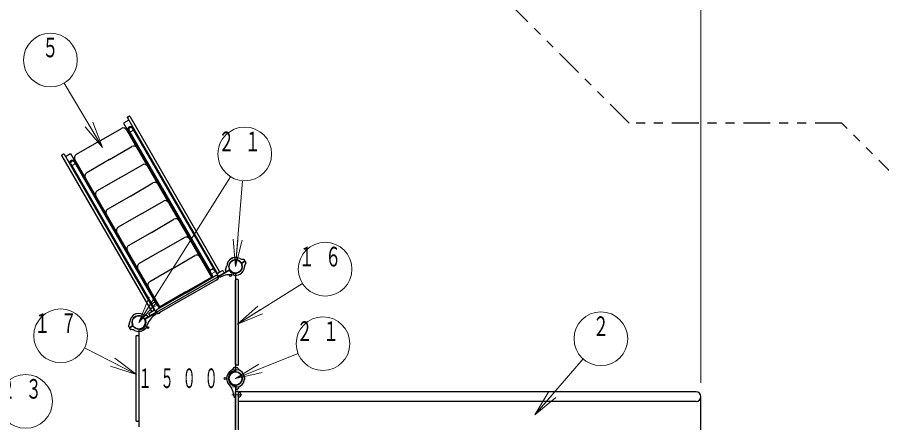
# Model space of a CAD drawing. Units: millimetres on the paper, scale 1:60. Extents: x -385 to 0, y -594 to 267.
# Drawn here: x -231.9 to -135.4, y 159.7 to 205 of the extents above; entities that cross this region are included whole.
import ezdxf
from ezdxf.enums import TextEntityAlignment as Align

# ---------------------------------------------------------------- set-up
doc = ezdxf.new("R2010")
doc.units = ezdxf.units.MM
for name, pattern in [('USER1', [4.5, 2.5, -2]), ('USER2', [6, 3, -1, 1, -1]), ('USER3', [8, 3, -1, 1, -1, 1, -1])]:
    doc.linetypes.add(name, pattern=pattern)
doc.layers.add('1_60', color=7, linetype='Continuous', lineweight=25)
doc.styles.add('ＭＳ ゴシック', font='')
doc.styles.get('ＭＳ ゴシック').set_extended_font_data('MS Gothic')

msp = doc.modelspace()

# ---------------------------------------------------------------- linework, layer by layer
at = {"layer": '1_60', "lineweight": 13}
for p, q in [((-155.558, 164.166), (-155.558, 252.025)), ((-222.396, 190.436), (-226.698, 197.644)), ((-223.504, 193.268), (-222.396, 190.436)), ((-222.396, 190.436), (-224.363, 192.756)), ((-222.396, 190.436), (-223.934, 193.012)), ((-218.367, 170.916), (-208.12, 187.19)), ((-207.541, 177.166), (-206.764, 186.738)), ((-207.541, 177.166), (-207.797, 180.196)), ((-207.541, 177.166), (-207.299, 180.156)), ((-206.8, 180.115), (-207.541, 177.166)), ((-207.325, 170.709), (-200.08, 175.266)), ((-218.367, 170.916), (-217.191, 173.721)), ((-218.367, 170.916), (-216.768, 173.454)), ((-216.345, 173.188), (-218.367, 170.916)), ((-207.325, 170.709), (-205.052, 172.729)), ((-207.325, 170.709), (-204.786, 172.306)), ((-204.519, 171.883), (-207.325, 170.709)), ((-218.605, 165.097), (-224.418, 168.061)), ((-207.541, 164.666), (-200.565, 167.435)), ((-218.605, 165.097), (-221.278, 166.46)), ((-221.051, 166.905), (-218.605, 165.097)), ((-207.541, 164.666), (-204.937, 166.237)), ((-174.123, 160.607), (-168.699, 166.832)), ((-218.605, 165.097), (-221.505, 166.014)), ((-207.541, 164.666), (-204.753, 165.773)), ((-204.569, 165.308), (-207.541, 164.666)), ((-207.225, 153.749), (-207.225, 163.083)), ((-174.123, 160.607), (-172.529, 163.198)), ((-174.123, 160.607), (-172.152, 162.869)), ((-171.775, 162.541), (-174.123, 160.607))]:
    msp.add_line(p, q, dxfattribs=at)
at = {"layer": '1_60', "color": 2, "linetype": 'USER3'}
for p, q in [((-163.573, 193.166), (-194.372, 223.965)), ((-139.798, 193.166), (-163.573, 193.166)), ((-122.225, 175.592), (-139.798, 193.166))]:
    msp.add_line(p, q, dxfattribs=at)
at = {"layer": '1_60'}
for p, q in [((-219.485, 193.519), (-220.062, 193.185)), ((-220.062, 193.185), (-210.153, 176.023)), ((-219.637, 193.782), (-209.576, 176.357)), ((-219.618, 193.85), (-219.431, 193.959)), ((-219.362, 193.94), (-209.327, 176.558)), ((-222.816, 191.121), (-220.29, 192.58)), ((-219.721, 192.427), (-210.226, 175.982)), ((-219.454, 192.346), (-210.383, 176.634)), ((-219.062, 192.573), (-209.99, 176.86)), ((-222.816, 191.121), (-225.342, 189.663)), ((-221.644, 189.092), (-219.118, 190.55)), ((-226.984, 189.54), (-216.948, 172.158)), ((-226.778, 189.717), (-226.965, 189.609)), ((-226.709, 189.699), (-216.649, 172.273)), ((-226.557, 189.435), (-225.98, 189.769)), ((-225.98, 189.769), (-216.071, 172.606)), ((-225.95, 188.596), (-216.878, 172.884)), ((-225.557, 188.823), (-216.485, 173.11)), ((-215.999, 172.648), (-225.494, 189.094)), ((-221.644, 189.092), (-224.17, 187.633)), ((-220.472, 187.062), (-217.946, 188.52)), ((-220.472, 187.062), (-222.998, 185.604)), ((-219.3, 185.032), (-216.774, 186.49)), ((-219.3, 185.032), (-221.826, 183.574)), ((-218.128, 183.002), (-215.602, 184.461)), ((-218.128, 183.002), (-220.654, 181.544)), ((-216.956, 180.973), (-214.43, 182.431)), ((-216.956, 180.973), (-219.482, 179.514)), ((-215.784, 178.943), (-213.258, 180.401)), ((-215.784, 178.943), (-218.31, 177.484)), ((-214.612, 176.913), (-212.087, 178.371)), ((-208.179, 177.936), (-208.18, 177.939)), ((-207.89, 178.103), (-207.891, 178.105)), ((-214.612, 176.913), (-217.138, 175.455)), ((-210.467, 176.7), (-210.006, 176.967)), ((-210.006, 176.967), (-209.489, 176.072)), ((-213.112, 174.315), (-210.096, 176.057)), ((-213.067, 174.237), (-209.82, 176.112)), ((-210.467, 176.7), (-210.051, 175.979)), ((-209.035, 176.669), (-209.634, 176.323)), ((-209.525, 176.051), (-208.753, 176.497)), ((-209.498, 176.005), (-208.726, 176.451)), ((-208.921, 176.639), (-208.846, 176.509)), ((-208.753, 176.497), (-208.726, 176.451)), ((-212.841, 173.844), (-209.593, 175.719)), ((-207.541, 166.207), (-207.541, 175.624)), ((-207.308, 175.708), (-207.458, 175.708)), ((-207.225, 166.207), (-207.225, 175.624)), ((-213.067, 174.237), (-216.315, 172.362)), ((-213.112, 174.315), (-216.129, 172.573)), ((-216.501, 173.217), (-216.963, 172.95)), ((-216.963, 172.95), (-216.446, 172.055)), ((-216.501, 173.217), (-216.084, 172.495)), ((-212.841, 173.844), (-216.088, 171.969)), ((-217.19, 171.961), (-216.591, 172.306)), ((-216.41, 172.076), (-217.182, 171.63)), ((-216.383, 172.03), (-217.156, 171.584)), ((-219.004, 171.686), (-219.006, 171.688)), ((-218.716, 171.853), (-218.717, 171.855)), ((-217.221, 171.847), (-217.146, 171.717)), ((-217.182, 171.63), (-217.156, 171.584)), ((-218.683, 169.374), (-218.683, 159.957)), ((-218.6, 169.457), (-218.45, 169.457)), ((-218.367, 169.374), (-218.367, 159.957)), ((-207.308, 166.124), (-207.458, 166.124)), ((-206.555, 164.833), (-206.553, 164.833)), ((-206.555, 164.499), (-206.553, 164.499)), ((-207.541, 153.674), (-207.541, 163.158)), ((-207.275, 163.208), (-207.491, 163.208)), ((-207.225, 153.674), (-207.225, 163.158)), ((-156.099, 163.166), (-207.141, 163.166)), ((-155.557, 154.207), (-155.557, 162.624)), ((-156.099, 162.083), (-207.141, 162.083)), ((-218.6, 159.874), (-218.45, 159.874))]:
    msp.add_line(p, q, dxfattribs=at)
at = {"layer": '1_60', "color": 2}
for p, q in [((-206.877, 177.578), (-206.537, 177.774)), ((-206.852, 177.535), (-206.512, 177.731)), ((-206.526, 177.821), (-206.595, 177.932)), ((-206.466, 177.718), (-206.409, 177.611)), ((-208.205, 176.753), (-209.34, 176.099)), ((-208.23, 176.797), (-208.57, 176.6)), ((-209.351, 176.052), (-209.303, 175.978)), ((-208.617, 176.614), (-208.673, 176.721)), ((-217.678, 171.284), (-216.544, 171.939)), ((-216.497, 171.926), (-216.458, 171.848)), ((-217.703, 171.328), (-217.363, 171.524)), ((-217.351, 171.571), (-217.415, 171.673)), ((-219.442, 170.363), (-219.504, 170.479)), ((-219.056, 170.547), (-219.396, 170.35)), ((-219.383, 170.26), (-219.318, 170.158)), ((-219.031, 170.503), (-219.371, 170.307)), ((-207.601, 165.873), (-207.722, 165.869)), ((-207.566, 165.447), (-207.566, 165.84)), ((-207.516, 165.447), (-207.516, 165.84)), ((-207.482, 165.873), (-207.351, 165.868)), ((-207.566, 163.885), (-207.566, 162.575)), ((-207.516, 163.885), (-207.516, 163.492)), ((-207.482, 163.459), (-207.361, 163.463)), ((-207.601, 162.542), (-207.689, 162.546))]:
    msp.add_line(p, q, dxfattribs=at)
at = {"layer": '1_60', "linetype": 'USER1', "lineweight": 13}
for p, q in [((-210.04, 176.947), (-209.828, 176.58)), ((-210.433, 176.72), (-210.221, 176.354)), ((-210.221, 176.354), (-209.828, 176.58)), ((-216.928, 172.97), (-216.716, 172.604)), ((-216.535, 173.197), (-216.324, 172.83)), ((-216.324, 172.83), (-216.716, 172.604))]:
    msp.add_line(p, q, dxfattribs=at)
at = {"layer": '1_60', "color": 4}
for p, q in [((-208.25, 176.728), (-217.633, 171.31)), ((-207.566, 176.333), (-207.566, 165.498)), ((-218.342, 170.083), (-218.342, 159.248)), ((-207.566, 163.832), (-207.566, 152.998))]:
    msp.add_line(p, q, dxfattribs=at)
at = {"layer": '1_60', "linetype": 'USER2', "lineweight": 13}
for p, q in [((-207.209, 165.624), (-207.873, 165.624)), ((-207.209, 163.708), (-207.873, 163.708)), ((-207.947, 162.833), (-206.862, 162.833))]:
    msp.add_line(p, q, dxfattribs=at)
at = {"layer": '1_60', "color": 40, "lineweight": 13}
for p, q in [((-207.225, 162.524), (-207.225, 163.158)), ((-207.022, 162.629), (-207.022, 163.053))]:
    msp.add_line(p, q, dxfattribs=at)
at = {"layer": '1_60', "lineweight": 13}
for centre in [(-228.236, 200.22), (-206.521, 189.728), (-197.54, 176.864), (-227.091, 169.424), (-166.728, 169.094), (-197.777, 168.542), (-231.002, 162.095)]:
    msp.add_circle(centre, 3, dxfattribs=at)
at = {"layer": '1_60', "linetype": 'USER1', "lineweight": 13}
for centre in [(-219.29, 192.515), (-225.785, 188.765)]:
    msp.add_circle(centre, 0.283, dxfattribs=at)
at = {"layer": '1_60'}
for centre, radius in [((-207.541, 177.166), 0.743), ((-208.125, 176.155), 0.108), ((-218.367, 170.916), 0.743), ((-218.367, 170.916), 0.743), ((-217.357, 170.332), 0.108), ((-207.541, 164.665), 0.743), ((-208.708, 164.665), 0.108)]:
    msp.add_circle(centre, radius, dxfattribs=at)
for centre, radius, start, end in [((-219.593, 193.807), 0.05, 120, 210), ((-219.406, 193.915), 0.05, 30, 120), ((-220.081, 192.219), 0.417, 30, 120), ((-219.258, 192.459), 0.227, 30, 210), ((-218.91, 190.189), 0.417, 30, 120), ((-226.94, 189.565), 0.05, 120, 210), ((-226.753, 189.674), 0.05, 30, 120), ((-225.133, 189.302), 0.417, 120, 210), ((-225.753, 188.709), 0.227, 30, 210), ((-217.738, 188.159), 0.417, 30, 120), ((-223.962, 187.272), 0.417, 120, 210), ((-216.566, 186.13), 0.417, 30, 120), ((-222.79, 185.243), 0.417, 120, 210), ((-215.394, 184.1), 0.417, 30, 120), ((-221.618, 183.213), 0.417, 120, 210), ((-214.222, 182.07), 0.417, 30, 120), ((-220.446, 181.183), 0.417, 120, 210), ((-213.05, 180.04), 0.417, 30, 120), ((-219.274, 179.153), 0.417, 120, 210), ((-211.878, 178.01), 0.417, 30, 120), ((-208.166, 177.947), 0.0167, 128.62693, 210), ((-207.541, 177.166), 1.017, 120, 128.62693), ((-207.541, 177.166), 1.017, 111.37307, 120), ((-207.906, 178.097), 0.0167, 30, 111.37307), ((-218.102, 177.124), 0.417, 120, 210), ((-209.706, 175.916), 0.227, 300, 120), ((-209.706, 175.916), 0.267, 268.21167, 24.26083), ((-208.993, 176.597), 0.0833, 30, 120), ((-208.918, 176.467), 0.0833, 347.15636, 30), ((-216.93, 175.094), 0.417, 120, 210), ((-207.458, 175.624), 0.0833, 90, 180), ((-207.308, 175.624), 0.0833, 0, 90), ((-217.148, 171.888), 0.0833, 120, 210), ((-216.202, 172.166), 0.227, 120, 300), ((-216.202, 172.166), 0.267, 215.73917, 331.78833), ((-218.991, 171.697), 0.0167, 128.62693, 210), ((-218.367, 170.916), 1.017, 120, 128.62693), ((-218.367, 170.916), 1.017, 111.37307, 120), ((-218.731, 171.847), 0.0167, 30, 111.37307), ((-217.073, 171.759), 0.0833, 210, 252.84364), ((-218.6, 169.374), 0.0833, 90, 180), ((-218.45, 169.374), 0.0833, 0, 90), ((-207.458, 166.207), 0.0833, 180, 270), ((-207.308, 166.207), 0.0833, 270, 0), ((-206.553, 164.816), 0.0167, 8.62693, 90), ((-206.553, 164.516), 0.0167, 270, 351.37307), ((-207.541, 164.666), 1.017, 0, 8.62693), ((-207.541, 164.666), 1.017, 351.37307, 0), ((-207.491, 163.158), 0.05, 90, 180), ((-207.275, 163.158), 0.05, 0, 90), ((-207.141, 163.083), 0.0833, 90, 180), ((-156.099, 162.624), 0.542, 0, 90), ((-156.099, 162.624), 0.542, 270, 0), ((-207.141, 162.166), 0.0833, 180, 270), ((-218.6, 159.957), 0.0833, 180, 270), ((-218.45, 159.957), 0.0833, 270, 0)]:
    msp.add_arc(centre, radius, start, end, dxfattribs=at)
at = {"layer": '1_60', "color": 2}
for centre, radius, start, end in [((-207.541, 177.166), 1, 120, 177.27281), ((-207.541, 177.166), 0.75, 120, 205.72934), ((-207.541, 177.166), 1, 62.7272, 120), ((-207.541, 177.166), 0.75, 34.27066, 120), ((-206.701, 178.795), 0.833, 242.72719, 272.54116), ((-206.661, 177.879), 0.0833, 32, 92.54116), ((-206.554, 177.803), 0.0333, 300, 32), ((-206.496, 177.702), 0.0333, 28, 120), ((-208.6, 176.76), 0.0833, 147.45884, 208), ((-209.373, 177.253), 0.833, 327.45884, 357.27281), ((-208.247, 176.826), 0.0333, 300, 25.72934), ((-208.189, 176.725), 0.0333, 34.27066, 120), ((-207.541, 177.166), 0.75, 300, 25.72934), ((-207.541, 177.166), 1, 300, 357.27281), ((-206.894, 177.607), 0.0333, 214.27066, 300), ((-206.836, 177.506), 0.0333, 120, 205.72934), ((-205.71, 177.078), 0.833, 147.45884, 177.27281), ((-206.483, 177.572), 0.0833, 327.45884, 28), ((-206.483, 177.572), 0.0833, 327.45884, 28), ((-209.323, 176.07), 0.0333, 120, 213), ((-209.275, 175.996), 0.0333, 213, 298.91585), ((-208.211, 174.071), 2.167, 77.78276, 118.91585), ((-208.587, 176.629), 0.0333, 208, 300), ((-207.541, 177.166), 0.75, 214.27066, 300), ((-207.541, 177.166), 1, 257.78276, 300), ((-216.527, 171.91), 0.0333, 27, 120), ((-220.198, 171.003), 0.833, 327.45884, 357.27281), ((-218.367, 170.916), 1, 120, 177.27281), ((-218.367, 170.916), 0.75, 120, 205.72934), ((-218.367, 170.916), 1, 62.7272, 120), ((-218.367, 170.916), 0.75, 34.27066, 120), ((-218.367, 170.916), 0.75, 300, 25.72934), ((-217.527, 172.545), 0.833, 242.72719, 272.54116), ((-217.72, 171.357), 0.0333, 214.27066, 300), ((-217.661, 171.256), 0.0333, 120, 205.72934), ((-217.486, 171.629), 0.0833, 32, 92.54116), ((-215.351, 169.948), 2.167, 121.08415, 162.21724), ((-217.379, 171.553), 0.0333, 300, 32), ((-216.487, 171.833), 0.0333, 301.08415, 27), ((-219.425, 170.51), 0.0833, 147.45884, 208), ((-219.413, 170.379), 0.0333, 208, 300), ((-219.354, 170.278), 0.0333, 120, 212), ((-219.248, 170.202), 0.0833, 212, 272.54116), ((-219.248, 170.202), 0.0833, 212, 272.54116), ((-219.207, 169.286), 0.833, 62.7272, 92.54116), ((-219.073, 170.575), 0.0333, 300, 25.72934), ((-219.014, 170.474), 0.0333, 34.27066, 120), ((-218.367, 170.916), 0.75, 214.27066, 300), ((-218.367, 170.916), 1, 242.72719, 300), ((-218.367, 170.916), 1, 300, 342.21724), ((-207.541, 164.666), 1, 122.72719, 180), ((-207.541, 164.666), 0.75, 94.27066, 180), ((-208.533, 166.208), 0.833, 302.72719, 332.54116), ((-207.719, 165.786), 0.0833, 92, 152.54116), ((-207.719, 165.786), 0.0833, 92, 152.54116), ((-207.6, 165.84), 0.0333, 0, 92), ((-207.6, 165.447), 0.0333, 274.27066, 0), ((-207.483, 165.84), 0.0333, 88, 180), ((-207.483, 165.447), 0.0333, 180, 265.72934), ((-207.541, 164.666), 0.75, 0, 85.72934), ((-207.364, 165.786), 0.0833, 27.45884, 88), ((-206.55, 166.208), 0.833, 207.45884, 237.27281), ((-207.541, 164.666), 1, 0, 57.2728), ((-207.541, 164.666), 1, 180, 222.21724), ((-207.541, 164.666), 0.75, 180, 265.72934), ((-207.541, 164.666), 0.75, 274.27066, 0), ((-207.541, 164.666), 1, 302.72719, 0), ((-209.887, 162.538), 2.167, 1.08415, 42.21724), ((-207.6, 163.885), 0.0333, 0, 85.72934), ((-207.483, 163.885), 0.0333, 94.27066, 180), ((-207.483, 163.492), 0.0333, 180, 272), ((-207.364, 163.546), 0.0833, 272, 332.54116), ((-206.55, 163.124), 0.833, 122.72719, 152.54116), ((-207.687, 162.58), 0.0333, 181.08415, 267), ((-207.6, 162.575), 0.0333, 267, 0)]:
    msp.add_arc(centre, radius, start, end, dxfattribs=at)
at = {"layer": '1_60', "color": 4}
for centre, start, end in [((-207.541, 177.166), 211.71913, 268.28087), ((-218.367, 170.916), 271.71913, 28.28087), ((-207.541, 164.665), 91.71913, 268.28087)]:
    msp.add_arc(centre, 0.833, start, end, dxfattribs=at)
at = {"layer": '1_60', "color": 40, "lineweight": 13}
msp.add_arc((-207.26, 162.841), 0.319, 276.35966, 83.64034, dxfattribs=at)

# ---------------------------------------------------------------- texts
at = {"layer": '1_60', "style": 'ＭＳ ゴシック', "width": 0.6}
for s, p in [('５', (-228.236, 202.72)), ('２', (-166.728, 171.594))]:
    msp.add_text(s, height=2.199, dxfattribs=at).set_placement(p, align=Align.TOP_CENTER)
at = {"layer": '1_60', "char_height": 2.199, "style": 'ＭＳ ゴシック'}
for s, insert, attachment_point in [('\\T1.64;\\W0.6;２１', (-206.521, 192.228), 2), ('\\T1.64;\\W0.6;１６', (-197.54, 179.364), 2), ('\\T1.64;\\W0.6;１７', (-227.091, 171.924), 2), ('\\T1.64;\\W0.6;２１', (-197.777, 171.042), 2), ('\\T1.64;\\W0.5;１５００', (-218.399, 164.666), 4), ('\\T1.64;\\W0.6;２３', (-231.002, 164.595), 2)]:
    msp.add_mtext(s, dxfattribs=dict(at, insert=insert, attachment_point=attachment_point))

doc.saveas('drawing.dxf')
